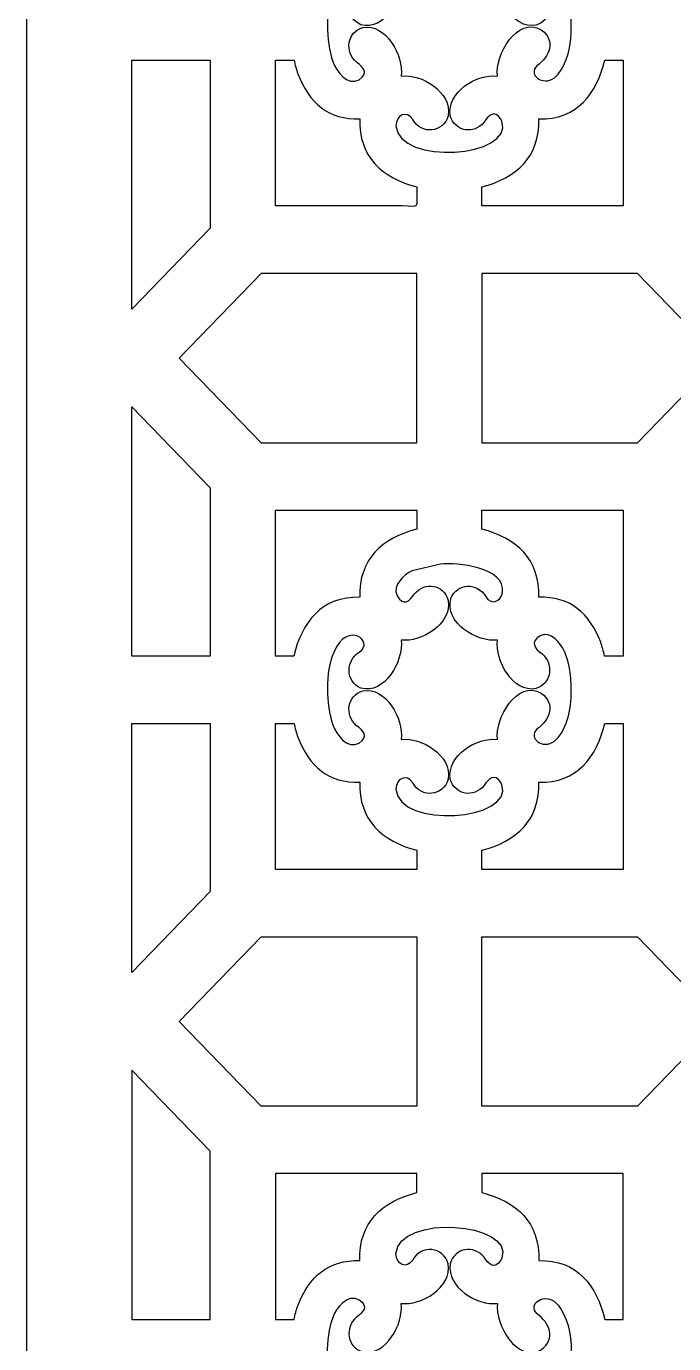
# Model space of a CAD drawing. Header units: centimetres. Extents: x -9.4 to 5.8, y -13.4 to 10.3.
# Drawn here: x -1.39 to 1.77, y -8.01 to -1.57 of the extents above; entities that cross this region are included whole.
import ezdxf

# ---------------------------------------------------------------- set-up
doc = ezdxf.new("R2010")
doc.units = ezdxf.units.CM
doc.header["$MEASUREMENT"] = 0
doc.layers.add('layer 1', color=7, linetype='Continuous')

msp = doc.modelspace()

# ---------------------------------------------------------------- linework, layer by layer
at = {"layer": 'layer 1', "color": 177}
for points, knots in [([(-1.39408, -13.43584), (-1.39408, -13.43584), (-1.39408, 10.29681), (-1.39408, 10.29681), (-1.39408, 10.29681), (-1.39408, 10.29681), (5.82888, 10.29681), (5.82888, 10.29681), (5.82888, 10.29681), (5.82888, 10.29681), (5.82888, -13.43584), (5.82888, -13.43584), (5.82888, -13.43584), (5.82888, -13.43584), (-1.39408, -13.43584), (-1.39408, -13.43584)], [0, 0, 0, 0, 0.2, 0.2, 0.2, 0.2, 0.4, 0.4, 0.4, 0.4, 0.6, 0.6, 0.6, 0.6, 1, 1, 1, 1]), ([(0.10563, -1.73772), (0.07041, -1.63851), (0.06856, -1.4816), (0.11, -1.38412), (0.11, -1.38412), (0.17851, -1.22311), (0.3136, -1.33252), (0.23486, -1.38203), (0.23486, -1.38203), (0.16743, -1.42444), (0.16681, -1.5262), (0.24312, -1.55849), (0.24312, -1.55849), (0.35948, -1.59263), (0.45279, -1.42417), (0.44051, -1.32345), (0.44051, -1.32345), (0.53655, -1.336), (0.68987, -1.24528), (0.67076, -1.12934), (0.67076, -1.12934), (0.64901, -1.05033), (0.55563, -1.03596), (0.50535, -1.0976), (0.50535, -1.0976), (0.48109, -1.13448), (0.45059, -1.16059), (0.42015, -1.10683), (0.42015, -1.10683), (0.39602, -1.05272), (0.45395, -1.00503), (0.49419, -0.98456), (0.49419, -0.98456), (0.49419, -0.98456), (0.63198, -0.952), (0.63198, -0.952), (0.63198, -0.952), (0.71293, -0.94324), (0.95144, -0.96591), (0.93661, -1.091), (0.93661, -1.091), (0.92611, -1.1378), (0.87915, -1.15337), (0.85428, -1.11108), (0.85428, -1.11108), (0.81315, -1.0411), (0.71444, -1.04129), (0.68342, -1.11961), (0.68342, -1.11961), (0.65036, -1.23957), (0.81365, -1.3365), (0.91101, -1.32345), (0.91101, -1.32345), (0.89881, -1.4249), (0.98678, -1.58096), (1.09897, -1.56127), (1.09897, -1.56127), (1.17548, -1.53883), (1.18942, -1.44232), (1.12967, -1.39041), (1.12967, -1.39041), (1.09399, -1.36539), (1.06877, -1.33391), (1.12079, -1.30244), (1.12079, -1.30244), (1.17262, -1.2778), (1.2207, -1.33789), (1.23916, -1.37891), (1.23916, -1.37891), (1.28871, -1.48882), (1.29207, -1.73293), (1.19027, -1.8189), (1.19027, -1.8189), (1.1328, -1.85934), (1.05977, -1.80438), (1.1043, -1.75946), (1.1043, -1.75946), (1.16644, -1.71575), (1.19873, -1.63611), (1.12577, -1.58289), (1.12577, -1.58289), (1.00733, -1.51577), (0.89877, -1.70621), (0.91101, -1.80936), (0.91101, -1.80936), (0.81272, -1.79693), (0.66172, -1.88749), (0.68076, -2.00346), (0.68076, -2.00346), (0.7025, -2.08252), (0.79596, -2.09689), (0.84617, -2.03521), (0.84617, -2.03521), (0.86922, -2.00014), (0.89494, -1.97299), (0.92866, -2.02115), (0.92866, -2.02115), (0.92866, -2.02115), (0.93364, -2.03104), (0.93364, -2.03104), (0.93364, -2.03104), (0.99257, -2.20815), (0.43147, -2.24754), (0.41413, -2.05352), (0.41413, -2.05352), (0.4149, -1.99902), (0.46711, -1.97601), (0.49724, -2.02173), (0.49724, -2.02173), (0.53733, -2.09893), (0.6477, -2.08731), (0.67076, -2.00346), (0.67076, -2.00346), (0.68991, -1.88722), (0.53717, -1.79704), (0.44051, -1.80936), (0.44051, -1.80936), (0.45298, -1.70802), (0.36454, -1.55192), (0.25254, -1.57158), (0.25254, -1.57158), (0.17604, -1.59406), (0.1621, -1.69053), (0.2218, -1.74243), (0.2218, -1.74243), (0.25575, -1.76622), (0.28205, -1.79279), (0.2354, -1.82755), (0.2354, -1.82755), (0.17511, -1.86007), (0.12545, -1.7892), (0.10563, -1.73772)], [0, 0, 0, 0, 0.0294118, 0.0294118, 0.0294118, 0.0294118, 0.0588235, 0.0588235, 0.0588235, 0.0588235, 0.0882353, 0.0882353, 0.0882353, 0.0882353, 0.1176471, 0.1176471, 0.1176471, 0.1176471, 0.1470588, 0.1470588, 0.1470588, 0.1470588, 0.1764706, 0.1764706, 0.1764706, 0.1764706, 0.2058824, 0.2058824, 0.2058824, 0.2058824, 0.2352941, 0.2352941, 0.2352941, 0.2352941, 0.2647059, 0.2647059, 0.2647059, 0.2647059, 0.2941176, 0.2941176, 0.2941176, 0.2941176, 0.3235294, 0.3235294, 0.3235294, 0.3235294, 0.3529412, 0.3529412, 0.3529412, 0.3529412, 0.3823529, 0.3823529, 0.3823529, 0.3823529, 0.4117647, 0.4117647, 0.4117647, 0.4117647, 0.4411765, 0.4411765, 0.4411765, 0.4411765, 0.4705882, 0.4705882, 0.4705882, 0.4705882, 0.5, 0.5, 0.5, 0.5, 0.5294118, 0.5294118, 0.5294118, 0.5294118, 0.5588235, 0.5588235, 0.5588235, 0.5588235, 0.5882353, 0.5882353, 0.5882353, 0.5882353, 0.6176471, 0.6176471, 0.6176471, 0.6176471, 0.6470588, 0.6470588, 0.6470588, 0.6470588, 0.6764706, 0.6764706, 0.6764706, 0.6764706, 0.7058824, 0.7058824, 0.7058824, 0.7058824, 0.7352941, 0.7352941, 0.7352941, 0.7352941, 0.7647059, 0.7647059, 0.7647059, 0.7647059, 0.7941176, 0.7941176, 0.7941176, 0.7941176, 0.8235294, 0.8235294, 0.8235294, 0.8235294, 0.8529412, 0.8529412, 0.8529412, 0.8529412, 0.8823529, 0.8823529, 0.8823529, 0.8823529, 0.9117647, 0.9117647, 0.9117647, 0.9117647, 0.9411765, 0.9411765, 0.9411765, 0.9411765, 1, 1, 1, 1]), ([(-0.4944, -1.73119), (-0.4944, -1.73119), (-0.87816, -1.73119), (-0.87816, -1.73119), (-0.87816, -1.73119), (-0.87816, -1.73119), (-0.87816, -2.94996), (-0.87816, -2.94996), (-0.87816, -2.94996), (-0.87816, -2.94996), (-0.4944, -2.55364), (-0.4944, -2.55364), (-0.4944, -2.55364), (-0.4944, -2.55364), (-0.4944, -1.73119), (-0.4944, -1.73119)], [0, 0, 0, 0, 0.2, 0.2, 0.2, 0.2, 0.4, 0.4, 0.4, 0.4, 0.6, 0.6, 0.6, 0.6, 1, 1, 1, 1]), ([(-0.08395, -1.73119), (-0.08395, -1.73119), (-0.17525, -1.73119), (-0.17525, -1.73119), (-0.17525, -1.73119), (-0.17525, -1.73119), (-0.17525, -2.44531), (-0.17525, -2.44531), (-0.17525, -2.44531), (0.03164, -2.44531), (0.23852, -2.44531), (0.44541, -2.44531), (0.44541, -2.44531), (0.53462, -2.44531), (0.51624, -2.46879), (0.51624, -2.35166), (0.51624, -2.35166), (0.34878, -2.30945), (0.23146, -2.2049), (0.23791, -2.0186), (0.23791, -2.0186), (0.08594, -2.02424), (-0.01077, -1.94152), (-0.06534, -1.79835), (-0.06534, -1.79835), (-0.07256, -1.77719), (-0.07877, -1.75468), (-0.08395, -1.73119)], [0, 0, 0, 0, 0.125, 0.125, 0.125, 0.125, 0.25, 0.25, 0.25, 0.25, 0.375, 0.375, 0.375, 0.375, 0.5, 0.5, 0.5, 0.5, 0.625, 0.625, 0.625, 0.625, 0.75, 0.75, 0.75, 0.75, 1, 1, 1, 1]), ([(1.52688, -1.73119), (1.52688, -1.73119), (1.43643, -1.73119), (1.43643, -1.73119), (1.43643, -1.73119), (1.39939, -1.89351), (1.30003, -2.02552), (1.11361, -2.0186), (1.11361, -2.0186), (1.1201, -2.20448), (1.00304, -2.31034), (0.83539, -2.35143), (0.83539, -2.35143), (0.83539, -2.35143), (0.83539, -2.44531), (0.83539, -2.44531), (0.83539, -2.44531), (0.83539, -2.44531), (1.52688, -2.44531), (1.52688, -2.44531), (1.52688, -2.44531), (1.52688, -2.44531), (1.52688, -1.73119), (1.52688, -1.73119)], [0, 0, 0, 0, 0.1428571, 0.1428571, 0.1428571, 0.1428571, 0.2857143, 0.2857143, 0.2857143, 0.2857143, 0.4285714, 0.4285714, 0.4285714, 0.4285714, 0.5714286, 0.5714286, 0.5714286, 0.5714286, 0.7142857, 0.7142857, 0.7142857, 0.7142857, 1, 1, 1, 1]), ([(0.51624, -2.77489), (0.51624, -2.77489), (0.51624, -3.60352), (0.51624, -3.60352), (0.51624, -3.60352), (0.51624, -3.60352), (-0.2453, -3.60352), (-0.2453, -3.60352), (-0.2453, -3.60352), (-0.2453, -3.60352), (-0.64648, -3.18921), (-0.64648, -3.18921), (-0.64648, -3.18921), (-0.64648, -3.18921), (-0.2453, -2.77489), (-0.2453, -2.77489), (-0.2453, -2.77489), (-0.2453, -2.77489), (0.51624, -2.77489), (0.51624, -2.77489)], [0, 0, 0, 0, 0.1666667, 0.1666667, 0.1666667, 0.1666667, 0.3333333, 0.3333333, 0.3333333, 0.3333333, 0.5, 0.5, 0.5, 0.5, 0.6666667, 0.6666667, 0.6666667, 0.6666667, 1, 1, 1, 1]), ([(0.83539, -3.60352), (0.83539, -3.60352), (0.83539, -2.77489), (0.83539, -2.77489), (0.83539, -2.77489), (0.83539, -2.77489), (1.59693, -2.77489), (1.59693, -2.77489), (1.59693, -2.77489), (1.59693, -2.77489), (1.99811, -3.18921), (1.99811, -3.18921), (1.99811, -3.18921), (1.99811, -3.18921), (1.59693, -3.60352), (1.59693, -3.60352), (1.59693, -3.60352), (1.59693, -3.60352), (0.83539, -3.60352), (0.83539, -3.60352)], [0, 0, 0, 0, 0.1666667, 0.1666667, 0.1666667, 0.1666667, 0.3333333, 0.3333333, 0.3333333, 0.3333333, 0.5, 0.5, 0.5, 0.5, 0.6666667, 0.6666667, 0.6666667, 0.6666667, 1, 1, 1, 1]), ([(-0.87816, -4.64722), (-0.87816, -4.64722), (-0.4944, -4.64722), (-0.4944, -4.64722), (-0.4944, -4.64722), (-0.4944, -4.64722), (-0.4944, -3.82481), (-0.4944, -3.82481), (-0.4944, -3.82481), (-0.4944, -3.82481), (-0.87816, -3.42846), (-0.87816, -3.42846), (-0.87816, -3.42846), (-0.87816, -3.42846), (-0.87816, -4.64722), (-0.87816, -4.64722)], [0, 0, 0, 0, 0.2, 0.2, 0.2, 0.2, 0.4, 0.4, 0.4, 0.4, 0.6, 0.6, 0.6, 0.6, 1, 1, 1, 1]), ([(-0.17525, -4.64722), (-0.17525, -4.64722), (-0.08476, -4.64722), (-0.08476, -4.64722), (-0.08476, -4.64722), (-0.04776, -4.48505), (0.05137, -4.35297), (0.23791, -4.35985), (0.23791, -4.35985), (0.2315, -4.17385), (0.34847, -4.06808), (0.51624, -4.02695), (0.51624, -4.02695), (0.51624, -4.02695), (0.51624, -3.93314), (0.51624, -3.93314), (0.51624, -3.93314), (0.51624, -3.93314), (-0.17525, -3.93314), (-0.17525, -3.93314), (-0.17525, -3.93314), (-0.17525, -3.93314), (-0.17525, -4.64722), (-0.17525, -4.64722)], [0, 0, 0, 0, 0.1428571, 0.1428571, 0.1428571, 0.1428571, 0.2857143, 0.2857143, 0.2857143, 0.2857143, 0.4285714, 0.4285714, 0.4285714, 0.4285714, 0.5714286, 0.5714286, 0.5714286, 0.5714286, 0.7142857, 0.7142857, 0.7142857, 0.7142857, 1, 1, 1, 1]), ([(1.4355, -4.64722), (1.4355, -4.64722), (1.52688, -4.64722), (1.52688, -4.64722), (1.52688, -4.64722), (1.52688, -4.64722), (1.52688, -3.93314), (1.52688, -3.93314), (1.52688, -3.93314), (1.52688, -3.93314), (0.83539, -3.93314), (0.83539, -3.93314), (0.83539, -3.93314), (0.83539, -3.93314), (0.83539, -4.02683), (0.83539, -4.02683), (0.83539, -4.02683), (1.00296, -4.06908), (1.1201, -4.17335), (1.11361, -4.35985), (1.11361, -4.35985), (1.26534, -4.35425), (1.36201, -4.43659), (1.41666, -4.57956), (1.41666, -4.57956), (1.42396, -4.60087), (1.43025, -4.62358), (1.4355, -4.64722)], [0, 0, 0, 0, 0.125, 0.125, 0.125, 0.125, 0.25, 0.25, 0.25, 0.25, 0.375, 0.375, 0.375, 0.375, 0.5, 0.5, 0.5, 0.5, 0.625, 0.625, 0.625, 0.625, 0.75, 0.75, 0.75, 0.75, 1, 1, 1, 1]), ([(0.10563, -4.98332), (0.07041, -4.88415), (0.06856, -4.7272), (0.11, -4.62976), (0.11, -4.62976), (0.17851, -4.46872), (0.3136, -4.57813), (0.23486, -4.62768), (0.23486, -4.62768), (0.16743, -4.67008), (0.16681, -4.77184), (0.24312, -4.80413), (0.24312, -4.80413), (0.35948, -4.83827), (0.45279, -4.66977), (0.44051, -4.56909), (0.44051, -4.56909), (0.53655, -4.5816), (0.68987, -4.49092), (0.67076, -4.37499), (0.67076, -4.37499), (0.64901, -4.29593), (0.55563, -4.28157), (0.50535, -4.34324), (0.50535, -4.34324), (0.48109, -4.38008), (0.45059, -4.40619), (0.42015, -4.35247), (0.42015, -4.35247), (0.39602, -4.29837), (0.45395, -4.25067), (0.49419, -4.23016), (0.49419, -4.23016), (0.49419, -4.23016), (0.63198, -4.19761), (0.63198, -4.19761), (0.63198, -4.19761), (0.71293, -4.18888), (0.95144, -4.21155), (0.93661, -4.33664), (0.93661, -4.33664), (0.92611, -4.38344), (0.87915, -4.39897), (0.85428, -4.35672), (0.85428, -4.35672), (0.81315, -4.28674), (0.71444, -4.28689), (0.68342, -4.36522), (0.68342, -4.36522), (0.65036, -4.48521), (0.81365, -4.58214), (0.91101, -4.56909), (0.91101, -4.56909), (0.89881, -4.6705), (0.98678, -4.82657), (1.09897, -4.80687), (1.09897, -4.80687), (1.17548, -4.78443), (1.18942, -4.68792), (1.12967, -4.63602), (1.12967, -4.63602), (1.09399, -4.61099), (1.06877, -4.57952), (1.12079, -4.54804), (1.12079, -4.54804), (1.17262, -4.5234), (1.2207, -4.58353), (1.23916, -4.62455), (1.23916, -4.62455), (1.28871, -4.73446), (1.29207, -4.97857), (1.19027, -5.06454), (1.19027, -5.06454), (1.1328, -5.10494), (1.05977, -5.05002), (1.1043, -5.00507), (1.1043, -5.00507), (1.16644, -4.96135), (1.19873, -4.88172), (1.12577, -4.8285), (1.12577, -4.8285), (1.00733, -4.76142), (0.89877, -4.95185), (0.91101, -5.055), (0.91101, -5.055), (0.81272, -5.04253), (0.66172, -5.13309), (0.68076, -5.24907), (0.68076, -5.24907), (0.7025, -5.32812), (0.79596, -5.34249), (0.84617, -5.28081), (0.84617, -5.28081), (0.86922, -5.24578), (0.89494, -5.21863), (0.92866, -5.26679), (0.92866, -5.26679), (0.92866, -5.26679), (0.93364, -5.27668), (0.93364, -5.27668), (0.93364, -5.27668), (0.99257, -5.45379), (0.43147, -5.49314), (0.41413, -5.29916), (0.41413, -5.29916), (0.4149, -5.24463), (0.46711, -5.22165), (0.49724, -5.26733), (0.49724, -5.26733), (0.53733, -5.34457), (0.6477, -5.33291), (0.67076, -5.24911), (0.67076, -5.24911), (0.68991, -5.13286), (0.53717, -5.04268), (0.44051, -5.055), (0.44051, -5.055), (0.45298, -4.95363), (0.36454, -4.79756), (0.25254, -4.81718), (0.25254, -4.81718), (0.17604, -4.83966), (0.1621, -4.93613), (0.2218, -4.98804), (0.2218, -4.98804), (0.25575, -5.01183), (0.28205, -5.0384), (0.2354, -5.07319), (0.2354, -5.07319), (0.17511, -5.10571), (0.12545, -5.03484), (0.10563, -4.98332)], [0, 0, 0, 0, 0.0294118, 0.0294118, 0.0294118, 0.0294118, 0.0588235, 0.0588235, 0.0588235, 0.0588235, 0.0882353, 0.0882353, 0.0882353, 0.0882353, 0.1176471, 0.1176471, 0.1176471, 0.1176471, 0.1470588, 0.1470588, 0.1470588, 0.1470588, 0.1764706, 0.1764706, 0.1764706, 0.1764706, 0.2058824, 0.2058824, 0.2058824, 0.2058824, 0.2352941, 0.2352941, 0.2352941, 0.2352941, 0.2647059, 0.2647059, 0.2647059, 0.2647059, 0.2941176, 0.2941176, 0.2941176, 0.2941176, 0.3235294, 0.3235294, 0.3235294, 0.3235294, 0.3529412, 0.3529412, 0.3529412, 0.3529412, 0.3823529, 0.3823529, 0.3823529, 0.3823529, 0.4117647, 0.4117647, 0.4117647, 0.4117647, 0.4411765, 0.4411765, 0.4411765, 0.4411765, 0.4705882, 0.4705882, 0.4705882, 0.4705882, 0.5, 0.5, 0.5, 0.5, 0.5294118, 0.5294118, 0.5294118, 0.5294118, 0.5588235, 0.5588235, 0.5588235, 0.5588235, 0.5882353, 0.5882353, 0.5882353, 0.5882353, 0.6176471, 0.6176471, 0.6176471, 0.6176471, 0.6470588, 0.6470588, 0.6470588, 0.6470588, 0.6764706, 0.6764706, 0.6764706, 0.6764706, 0.7058824, 0.7058824, 0.7058824, 0.7058824, 0.7352941, 0.7352941, 0.7352941, 0.7352941, 0.7647059, 0.7647059, 0.7647059, 0.7647059, 0.7941176, 0.7941176, 0.7941176, 0.7941176, 0.8235294, 0.8235294, 0.8235294, 0.8235294, 0.8529412, 0.8529412, 0.8529412, 0.8529412, 0.8823529, 0.8823529, 0.8823529, 0.8823529, 0.9117647, 0.9117647, 0.9117647, 0.9117647, 0.9411765, 0.9411765, 0.9411765, 0.9411765, 1, 1, 1, 1]), ([(-0.4944, -4.97684), (-0.4944, -4.97684), (-0.87816, -4.97684), (-0.87816, -4.97684), (-0.87816, -4.97684), (-0.87816, -4.97684), (-0.87816, -6.1956), (-0.87816, -6.1956), (-0.87816, -6.1956), (-0.87816, -6.1956), (-0.4944, -5.79928), (-0.4944, -5.79928), (-0.4944, -5.79928), (-0.4944, -5.79928), (-0.4944, -4.97684), (-0.4944, -4.97684)], [0, 0, 0, 0, 0.2, 0.2, 0.2, 0.2, 0.4, 0.4, 0.4, 0.4, 0.6, 0.6, 0.6, 0.6, 1, 1, 1, 1]), ([(-0.08395, -4.97684), (-0.08395, -4.97684), (-0.17525, -4.97684), (-0.17525, -4.97684), (-0.17525, -4.97684), (-0.17525, -4.97684), (-0.17525, -5.69095), (-0.17525, -5.69095), (-0.17525, -5.69095), (-0.17525, -5.69095), (0.51624, -5.69095), (0.51624, -5.69095), (0.51624, -5.69095), (0.51624, -5.69095), (0.51624, -5.5973), (0.51624, -5.5973), (0.51624, -5.5973), (0.34878, -5.55505), (0.23146, -5.45055), (0.23791, -5.26421), (0.23791, -5.26421), (0.08594, -5.26984), (-0.01077, -5.18716), (-0.06534, -5.04396), (-0.06534, -5.04396), (-0.07256, -5.02279), (-0.07877, -5.00028), (-0.08395, -4.97684)], [0, 0, 0, 0, 0.125, 0.125, 0.125, 0.125, 0.25, 0.25, 0.25, 0.25, 0.375, 0.375, 0.375, 0.375, 0.5, 0.5, 0.5, 0.5, 0.625, 0.625, 0.625, 0.625, 0.75, 0.75, 0.75, 0.75, 1, 1, 1, 1]), ([(1.52688, -4.97684), (1.52688, -4.97684), (1.43643, -4.97684), (1.43643, -4.97684), (1.43643, -4.97684), (1.39939, -5.13912), (1.30003, -5.27112), (1.11361, -5.26421), (1.11361, -5.26421), (1.1201, -5.45008), (1.00304, -5.55598), (0.83539, -5.59707), (0.83539, -5.59707), (0.83539, -5.59707), (0.83539, -5.69095), (0.83539, -5.69095), (0.83539, -5.69095), (0.83539, -5.69095), (1.52688, -5.69095), (1.52688, -5.69095), (1.52688, -5.69095), (1.52688, -5.69095), (1.52688, -4.97684), (1.52688, -4.97684)], [0, 0, 0, 0, 0.1428571, 0.1428571, 0.1428571, 0.1428571, 0.2857143, 0.2857143, 0.2857143, 0.2857143, 0.4285714, 0.4285714, 0.4285714, 0.4285714, 0.5714286, 0.5714286, 0.5714286, 0.5714286, 0.7142857, 0.7142857, 0.7142857, 0.7142857, 1, 1, 1, 1]), ([(0.51624, -6.02054), (0.51624, -6.02054), (-0.2453, -6.02054), (-0.2453, -6.02054), (-0.2453, -6.02054), (-0.2453, -6.02054), (-0.64648, -6.43485), (-0.64648, -6.43485), (-0.64648, -6.43485), (-0.64648, -6.43485), (-0.2453, -6.84916), (-0.2453, -6.84916), (-0.2453, -6.84916), (-0.2453, -6.84916), (0.51624, -6.84916), (0.51624, -6.84916), (0.51624, -6.84916), (0.51624, -6.84916), (0.51624, -6.02054), (0.51624, -6.02054)], [0, 0, 0, 0, 0.1666667, 0.1666667, 0.1666667, 0.1666667, 0.3333333, 0.3333333, 0.3333333, 0.3333333, 0.5, 0.5, 0.5, 0.5, 0.6666667, 0.6666667, 0.6666667, 0.6666667, 1, 1, 1, 1]), ([(1.99811, -6.43485), (1.99811, -6.43485), (1.59693, -6.02054), (1.59693, -6.02054), (1.59693, -6.02054), (1.59693, -6.02054), (0.83539, -6.02054), (0.83539, -6.02054), (0.83539, -6.02054), (0.83539, -6.02054), (0.83539, -6.84916), (0.83539, -6.84916), (0.83539, -6.84916), (0.83539, -6.84916), (1.59693, -6.84916), (1.59693, -6.84916), (1.59693, -6.84916), (1.59693, -6.84916), (1.99811, -6.43485), (1.99811, -6.43485)], [0, 0, 0, 0, 0.1666667, 0.1666667, 0.1666667, 0.1666667, 0.3333333, 0.3333333, 0.3333333, 0.3333333, 0.5, 0.5, 0.5, 0.5, 0.6666667, 0.6666667, 0.6666667, 0.6666667, 1, 1, 1, 1]), ([(-0.4944, -7.89286), (-0.4944, -7.89286), (-0.87816, -7.89286), (-0.87816, -7.89286), (-0.87816, -7.89286), (-0.87816, -7.89286), (-0.87816, -6.6741), (-0.87816, -6.6741), (-0.87816, -6.6741), (-0.87816, -6.6741), (-0.4944, -7.07041), (-0.4944, -7.07041), (-0.4944, -7.07041), (-0.4944, -7.07041), (-0.4944, -7.89286), (-0.4944, -7.89286)], [0, 0, 0, 0, 0.2, 0.2, 0.2, 0.2, 0.4, 0.4, 0.4, 0.4, 0.6, 0.6, 0.6, 0.6, 1, 1, 1, 1]), ([(-0.08395, -7.89286), (-0.08395, -7.89286), (-0.17525, -7.89286), (-0.17525, -7.89286), (-0.17525, -7.89286), (-0.17525, -7.89286), (-0.17525, -7.17874), (-0.17525, -7.17874), (-0.17525, -7.17874), (-0.17525, -7.17874), (0.51624, -7.17874), (0.51624, -7.17874), (0.51624, -7.17874), (0.51624, -7.17874), (0.51624, -7.27239), (0.51624, -7.27239), (0.51624, -7.27239), (0.34878, -7.31461), (0.23146, -7.41915), (0.23791, -7.60545), (0.23791, -7.60545), (0.08594, -7.59985), (-0.01077, -7.6825), (-0.06534, -7.82574), (-0.06534, -7.82574), (-0.07256, -7.84686), (-0.07877, -7.86942), (-0.08395, -7.89286)], [0, 0, 0, 0, 0.125, 0.125, 0.125, 0.125, 0.25, 0.25, 0.25, 0.25, 0.375, 0.375, 0.375, 0.375, 0.5, 0.5, 0.5, 0.5, 0.625, 0.625, 0.625, 0.625, 0.75, 0.75, 0.75, 0.75, 1, 1, 1, 1]), ([(1.52688, -7.89286), (1.52688, -7.89286), (1.43643, -7.89286), (1.43643, -7.89286), (1.43643, -7.89286), (1.39939, -7.73058), (1.30003, -7.59854), (1.11361, -7.60545), (1.11361, -7.60545), (1.1201, -7.41957), (1.00304, -7.31372), (0.83539, -7.27259), (0.83539, -7.27259), (0.83539, -7.27259), (0.83539, -7.17874), (0.83539, -7.17874), (0.83539, -7.17874), (0.83539, -7.17874), (1.52688, -7.17874), (1.52688, -7.17874), (1.52688, -7.17874), (1.52688, -7.17874), (1.52688, -7.89286), (1.52688, -7.89286)], [0, 0, 0, 0, 0.1428571, 0.1428571, 0.1428571, 0.1428571, 0.2857143, 0.2857143, 0.2857143, 0.2857143, 0.4285714, 0.4285714, 0.4285714, 0.4285714, 0.5714286, 0.5714286, 0.5714286, 0.5714286, 0.7142857, 0.7142857, 0.7142857, 0.7142857, 1, 1, 1, 1]), ([(0.10563, -7.88633), (0.07041, -7.98555), (0.06856, -8.14246), (0.11, -8.23993), (0.11, -8.23993), (0.17851, -8.40094), (0.3136, -8.29153), (0.23486, -8.24202), (0.23486, -8.24202), (0.16743, -8.19962), (0.16681, -8.09785), (0.24312, -8.06557), (0.24312, -8.06557), (0.35948, -8.03143), (0.45279, -8.19989), (0.44051, -8.30061), (0.44051, -8.30061), (0.53655, -8.28805), (0.68987, -8.37877), (0.67076, -8.49471), (0.67076, -8.49471), (0.64901, -8.57373), (0.55563, -8.58809), (0.50535, -8.52645), (0.50535, -8.52645), (0.48109, -8.48957), (0.45059, -8.46347), (0.42015, -8.51722), (0.42015, -8.51722), (0.39602, -8.57133), (0.45395, -8.61903), (0.49419, -8.63949), (0.49419, -8.63949), (0.49419, -8.63949), (0.63198, -8.67205), (0.63198, -8.67205), (0.63198, -8.67205), (0.71293, -8.68082), (0.95144, -8.65815), (0.93661, -8.53306), (0.93661, -8.53306), (0.92611, -8.48625), (0.87915, -8.47069), (0.85428, -8.51298), (0.85428, -8.51298), (0.81315, -8.58296), (0.71444, -8.5828), (0.68342, -8.50444), (0.68342, -8.50444), (0.65036, -8.38449), (0.81365, -8.28755), (0.91101, -8.30061), (0.91101, -8.30061), (0.89881, -8.19915), (0.98678, -8.04309), (1.09897, -8.06282), (1.09897, -8.06282), (1.17548, -8.08526), (1.18942, -8.18173), (1.12967, -8.23364), (1.12967, -8.23364), (1.09399, -8.2587), (1.06877, -8.29018), (1.12079, -8.32162), (1.12079, -8.32162), (1.17262, -8.34625), (1.2207, -8.28616), (1.23916, -8.24515), (1.23916, -8.24515), (1.28871, -8.13524), (1.29207, -7.89112), (1.19027, -7.80515), (1.19027, -7.80515), (1.1328, -7.76476), (1.05977, -7.81967), (1.1043, -7.86459), (1.1043, -7.86459), (1.16644, -7.90835), (1.19873, -7.98794), (1.12577, -8.04116), (1.12577, -8.04116), (1.00733, -8.10828), (0.89877, -7.91785), (0.91101, -7.81469), (0.91101, -7.81469), (0.81272, -7.82717), (0.66172, -7.7366), (0.68076, -7.62059), (0.68076, -7.62059), (0.7025, -7.54157), (0.79596, -7.52717), (0.84617, -7.58888), (0.84617, -7.58888), (0.86922, -7.62391), (0.89494, -7.65106), (0.92866, -7.6029), (0.92866, -7.6029), (0.92866, -7.6029), (0.93364, -7.59302), (0.93364, -7.59302), (0.93364, -7.59302), (0.99257, -7.41591), (0.43147, -7.37651), (0.41413, -7.57054), (0.41413, -7.57054), (0.4149, -7.62503), (0.46711, -7.64805), (0.49724, -7.60232), (0.49724, -7.60232), (0.53733, -7.52512), (0.6477, -7.53675), (0.67076, -7.62059), (0.67076, -7.62059), (0.68991, -7.73684), (0.53717, -7.82701), (0.44051, -7.81469), (0.44051, -7.81469), (0.45298, -7.91603), (0.36454, -8.07213), (0.25254, -8.05251), (0.25254, -8.05251), (0.17604, -8.03), (0.1621, -7.93353), (0.2218, -7.88162), (0.2218, -7.88162), (0.25575, -7.85787), (0.28205, -7.83126), (0.2354, -7.7965), (0.2354, -7.7965), (0.17511, -7.76399), (0.12545, -7.83485), (0.10563, -7.88633)], [0, 0, 0, 0, 0.0294118, 0.0294118, 0.0294118, 0.0294118, 0.0588235, 0.0588235, 0.0588235, 0.0588235, 0.0882353, 0.0882353, 0.0882353, 0.0882353, 0.1176471, 0.1176471, 0.1176471, 0.1176471, 0.1470588, 0.1470588, 0.1470588, 0.1470588, 0.1764706, 0.1764706, 0.1764706, 0.1764706, 0.2058824, 0.2058824, 0.2058824, 0.2058824, 0.2352941, 0.2352941, 0.2352941, 0.2352941, 0.2647059, 0.2647059, 0.2647059, 0.2647059, 0.2941176, 0.2941176, 0.2941176, 0.2941176, 0.3235294, 0.3235294, 0.3235294, 0.3235294, 0.3529412, 0.3529412, 0.3529412, 0.3529412, 0.3823529, 0.3823529, 0.3823529, 0.3823529, 0.4117647, 0.4117647, 0.4117647, 0.4117647, 0.4411765, 0.4411765, 0.4411765, 0.4411765, 0.4705882, 0.4705882, 0.4705882, 0.4705882, 0.5, 0.5, 0.5, 0.5, 0.5294118, 0.5294118, 0.5294118, 0.5294118, 0.5588235, 0.5588235, 0.5588235, 0.5588235, 0.5882353, 0.5882353, 0.5882353, 0.5882353, 0.6176471, 0.6176471, 0.6176471, 0.6176471, 0.6470588, 0.6470588, 0.6470588, 0.6470588, 0.6764706, 0.6764706, 0.6764706, 0.6764706, 0.7058824, 0.7058824, 0.7058824, 0.7058824, 0.7352941, 0.7352941, 0.7352941, 0.7352941, 0.7647059, 0.7647059, 0.7647059, 0.7647059, 0.7941176, 0.7941176, 0.7941176, 0.7941176, 0.8235294, 0.8235294, 0.8235294, 0.8235294, 0.8529412, 0.8529412, 0.8529412, 0.8529412, 0.8823529, 0.8823529, 0.8823529, 0.8823529, 0.9117647, 0.9117647, 0.9117647, 0.9117647, 0.9411765, 0.9411765, 0.9411765, 0.9411765, 1, 1, 1, 1])]:
    msp.add_open_spline(points, degree=3, knots=knots, dxfattribs=at)

doc.saveas('drawing.dxf')
